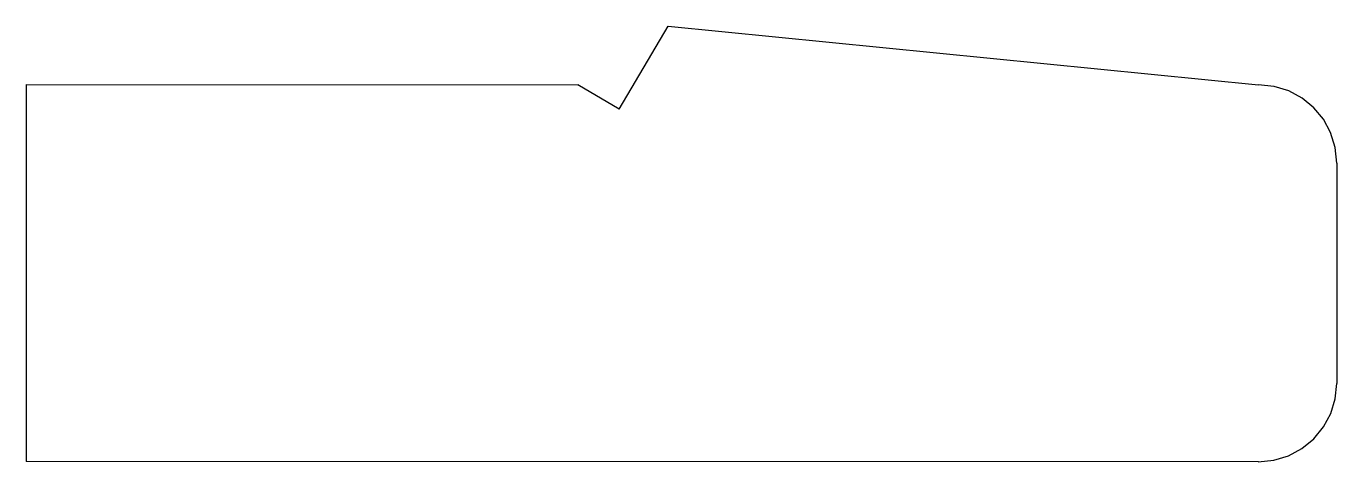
# Model space of a CAD drawing. Extents: x -746 to 461, y 75 to 845.
# Drawn here: x -172.1 to -34.1, y 376.2 to 422.1 of the extents above; entities that cross this region are included whole.
import ezdxf

# ---------------------------------------------------------------- set-up
doc = ezdxf.new("R2010")
doc.units = 0

msp = doc.modelspace()

# ---------------------------------------------------------------- linework, layer by layer
at = {"layer": 'Layer 1'}
for p, q in [((-109.662, 413.365), (-104.48718, 422.08905)), ((-104.487, 422.089), (-42.3864, 415.92527)), ((-172.05, 415.936), (-172.05, 376.244)), ((-172.05, 415.936), (-114.0026, 415.925163)), ((-109.662, 413.365), (-114.00235, 415.92532)), ((-40.724572, 415.75515), (-42.38844, 415.92287)), ((-39.174834, 415.274102), (-40.724572, 415.75515)), ((-37.772427, 414.512924), (-39.174834, 415.274102)), ((-36.550548, 413.504813), (-37.772427, 414.512924)), ((-35.542397, 412.282967), (-36.550548, 413.504813)), ((-34.781173, 410.880584), (-35.542397, 412.282967)), ((-34.300074, 409.330863), (-34.781173, 410.880584)), ((-34.1323, 407.667), (-34.300074, 409.330863)), ((-34.1312, 407.67), (-34.1312, 403.776)), ((-34.1312, 403.776), (-34.1312, 384.481)), ((-34.292357, 382.859922), (-34.13226, 384.47814)), ((-34.760708, 381.318644), (-34.292357, 382.859922)), ((-35.519373, 379.897618), (-34.760708, 381.318644)), ((-36.550413, 378.640153), (-35.519373, 379.897618)), ((-37.807878, 377.609113), (-36.550413, 378.640153)), ((-40.770182, 376.382097), (-39.228904, 376.850448)), ((-39.228904, 376.850448), (-37.807878, 377.609113)), ((-42.3865, 376.223), (-172.0495, 376.244675)), ((-42.3884, 376.222), (-40.770182, 376.382097))]:
    msp.add_line(p, q, dxfattribs=at)

doc.saveas('drawing.dxf')
